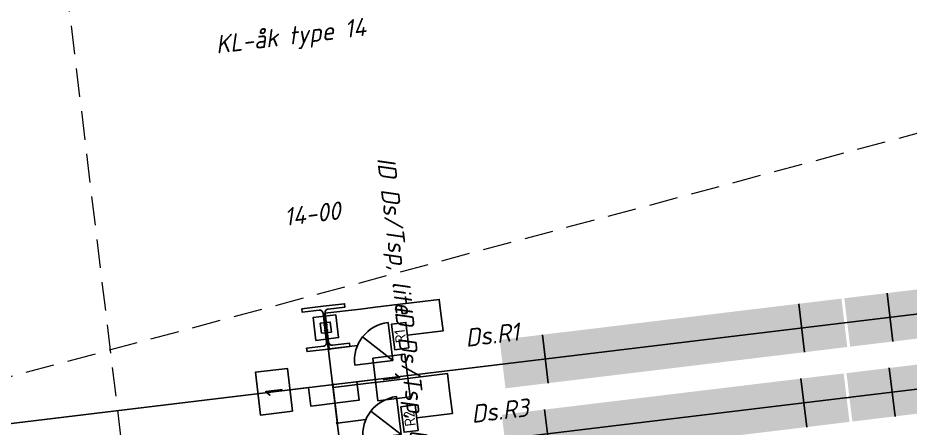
# Model space of a CAD drawing. Header units: metres. Extents: x -91 to 242, y 51 to 210.
# Drawn here: x 99.6 to 161.8, y 169.8 to 198.4 of the extents above; entities that cross this region are included whole.
import ezdxf
from ezdxf.enums import TextEntityAlignment as Align

# ---------------------------------------------------------------- set-up
doc = ezdxf.new("R2010")
doc.units = ezdxf.units.M
doc.linetypes.add('HIDDEN', pattern=[3, 2, -1])
doc.layers.get('0').update_dxf_attribs({"color": 211})
doc.layers.add('3D_Tog', color=211, linetype='Continuous')
doc.layers.add('JBTFE__INNSETTINGSPUNKT', color=62, linetype='Continuous')
for name, color, linetype, true_color in [('JBTKL__INFO', 4, 'Continuous', 0x00ffff), ('JBTKL__NAVN', 2, 'Continuous', 0xffff00), ('JBTKL_EH_AAK', 2, 'Continuous', 0xffff00), ('JBTKL_EH_MAS', 2, 'Continuous', 0xffff00), ('JBTOB__INFO', 4, 'Continuous', 0x00ffff), ('JBTOB__NAVN', 2, 'Continuous', 0xffff00), ('JBTOB_KO_SKT', 2, 'Continuous', 0xffff00), ('JBTOB_KO_SPO', 2, 'Continuous', 0xffff00), ('JBTSI__NAVN', 2, 'Continuous', 0xffff00), ('JBTSI_SA_MSS', 2, 'Continuous', 0xffff00), ('JBTSI_SA_SIG', 2, 'Continuous', 0xffff00), ('JBTUB__INFO', 4, 'Continuous', 0x00ffff), ('JBTUB__NAVN', 2, 'Continuous', 0xffff00), ('JBTUB_EH_FUN', 2, 'Continuous', 0xffff00)]:
    doc.layers.add(name, color=color, linetype=linetype, true_color=true_color)
doc.layers.add('NO_Hjelpelinje', color=12, linetype='HIDDEN', lineweight=0, plot=False)
doc.styles.add('ISO', font='iso3098.shx')

# ---------------------------------------------------------------- blocks, each defined once
blk = doc.blocks.new('NO-BN-2D-JBTKL-FUNDAMENT-BETONG-KL-BJELKEMAST-SENTRERT')
at = {"color": 0, "linetype": 'ByBlock', "lineweight": -2, "transparency": 16777216}
for points in [[(-0.8, -0.8), (0.8, -0.8), (0.8, 0.8), (-0.8, 0.8)], [(-0.35, -0.35), (0.35, -0.35), (0.35, 0.35), (-0.35, 0.35)]]:
    blk.add_lwpolyline(points, close=True, dxfattribs=at)
for centre, radius in [((-0.09534, 0.18711), 0.018), ((0, 0), 0.025), ((0.09534, 0.18711), 0.018), ((-0.09534, -0.18711), 0.018), ((0.09534, -0.18711), 0.018)]:
    blk.add_circle(centre, radius, dxfattribs=at)
blk = doc.blocks.new('NO-BN-2D-INSERTION-POINT')
at = {"layer": 'JBTFE__INNSETTINGSPUNKT', "linetype": 'ByBlock', "lineweight": -2, "transparency": 16777216}
for p, q in [((-0.05, 0), (0.05, 0)), ((0, -0.05), (0, 0.05))]:
    blk.add_line(p, q, dxfattribs=at)
blk.add_circle((0, 0), 0.05, dxfattribs=at)
blk = doc.blocks.new('*Z6')
at = {"color": 0, "linetype": 'ByBlock', "lineweight": -2, "transparency": 16777216}
for name in ['NO-BN-2D-JBTKL-FUNDAMENT-BETONG-KL-BJELKEMAST-SENTRERT', 'NO-BN-2D-INSERTION-POINT']:
    blk.add_blockref(name, (0, 0), dxfattribs=at)
at = {"layer": 'JBTUB__INFO', "color": 0, "linetype": 'ByBlock', "lineweight": -2, "transparency": 16777216, "style": 'ISO'}
blk.add_attdef('OBJEKTINFO', text='', height=0.9, rotation=270, dxfattribs=at).set_placement((-1.4, 30), align=Align.MIDDLE_CENTER)
at = {"layer": 'JBTUB__NAVN', "color": 0, "linetype": 'ByBlock', "lineweight": -2, "transparency": 16777216, "style": 'ISO', "oblique": 15}
blk.add_attdef('OBJEKTNAVN', text='', height=1.25, rotation=270, dxfattribs=at).set_placement((1.4, 30), align=Align.MIDDLE_CENTER)
blk = doc.blocks.new('NO-BN-2D-JBTKL-AAK-39000')
at = {"color": 0, "linetype": 'ByBlock', "lineweight": -2, "transparency": 16777216}
blk.add_line((0, 0), (0, -39), dxfattribs=at)
blk = doc.blocks.new('*Z14')
at = {"color": 0, "linetype": 'ByBlock', "lineweight": -2, "transparency": 16777216}
for name in ['NO-BN-2D-INSERTION-POINT', 'NO-BN-2D-JBTKL-AAK-39000']:
    blk.add_blockref(name, (0, 0), dxfattribs=at)
at = {"layer": 'JBTKL__INFO', "linetype": 'ByBlock', "lineweight": -2, "transparency": 16777216, "style": 'ISO'}
blk.add_attdef('OBJEKTINFO', text='', height=0.9, dxfattribs=at).set_placement((0, 24), align=Align.MIDDLE_CENTER)
at = {"layer": 'JBTKL__NAVN', "color": 0, "linetype": 'ByBlock', "lineweight": -2, "transparency": 16777216, "style": 'ISO', "oblique": 15}
blk.add_attdef('OBJEKTNAVN', text='', height=1.25, dxfattribs=at).set_placement((0, 20), align=Align.MIDDLE_CENTER)
blk = doc.blocks.new('NO-BN-2D-JBTSI-SKILT-KJOERENDE-SPORNUMMER')
at = {"color": 0, "linetype": 'ByBlock', "lineweight": -2, "transparency": 16777216}
blk.add_lwpolyline([(-1.5, 0), (1.5, 0), (1.5, 2.25), (-1.5, 2.25)], close=True, dxfattribs=at)
at = {"color": 0, "linetype": 'ByBlock', "lineweight": -2, "transparency": 16777216, "style": 'ISO'}
blk.add_attdef('SPORNUMMER', text='', height=1.25, dxfattribs=at).set_placement((0, 1.125), align=Align.MIDDLE_CENTER)
blk = doc.blocks.new('*Z60')
at = {"layer": 'JBTOB_KO_SKT'}
blk.add_lwpolyline([(0, 0), (0, -1.3), (1.3, -1.3), (1.7, -1.3), (1.7, 0), (3, 0)], dxfattribs=at)
at = {"color": 0, "linetype": 'ByBlock', "lineweight": -2, "transparency": 16777216, "rotation": 270}
blk.add_blockref('NO-BN-2D-JBTSI-SKILT-KJOERENDE-SPORNUMMER', (3, 0), dxfattribs=at).add_auto_attribs({'SPORNUMMER': '1'})
at = {"color": 0, "linetype": 'ByBlock', "lineweight": -2, "transparency": 16777216}
blk.add_blockref('NO-BN-2D-INSERTION-POINT', (0, 0), dxfattribs=at)
at = {"layer": 'JBTOB__INFO', "color": 0, "linetype": 'ByBlock', "lineweight": -2, "transparency": 16777216, "style": 'ISO'}
blk.add_attdef('OBJEKTINFO', text='', height=0.9, rotation=270, dxfattribs=at).set_placement((-1.4, -18), align=Align.MIDDLE_CENTER)
at = {"layer": 'JBTOB__NAVN', "color": 0, "linetype": 'ByBlock', "lineweight": -2, "transparency": 16777216, "style": 'ISO', "oblique": 15}
blk.add_attdef('OBJEKTNAVN', text='', height=1.25, rotation=270, dxfattribs=at).set_placement((0, -10), align=Align.MIDDLE_CENTER)
blk = doc.blocks.new('*Z117')
at = {"layer": 'JBTOB_KO_SKT'}
blk.add_lwpolyline([(0, 0), (0, -1.3), (-1.3, -1.3), (-1.7, -1.3), (-1.7, 0), (-3, 0)], dxfattribs=at)
at = {"color": 0, "linetype": 'ByBlock', "lineweight": -2, "transparency": 16777216, "rotation": 90.00000000000001}
blk.add_blockref('NO-BN-2D-JBTSI-SKILT-KJOERENDE-SPORNUMMER', (-3, 0), dxfattribs=at).add_auto_attribs({'SPORNUMMER': '1'})
at = {"color": 0, "linetype": 'ByBlock', "lineweight": -2, "transparency": 16777216}
blk.add_blockref('NO-BN-2D-INSERTION-POINT', (0, 0), dxfattribs=at)
at = {"layer": 'JBTOB__INFO', "color": 0, "linetype": 'ByBlock', "lineweight": -2, "transparency": 16777216, "style": 'ISO'}
blk.add_attdef('OBJEKTINFO', text='', height=0.9, rotation=270, dxfattribs=at).set_placement((-1.4, 18), align=Align.MIDDLE_CENTER)
at = {"layer": 'JBTOB__NAVN', "color": 0, "linetype": 'ByBlock', "lineweight": -2, "transparency": 16777216, "style": 'ISO', "oblique": 15}
blk.add_attdef('OBJEKTNAVN', text='', height=1.25, rotation=270, dxfattribs=at).set_placement((0, 10), align=Align.MIDDLE_CENTER)
blk = doc.blocks.new('NO-BN-2D-JBTSI-SIGNAL-43-DS-AAK')
at = {"color": 0, "linetype": 'ByBlock', "lineweight": -2, "transparency": 16777216}
for p, q in [((0, -2), (0, 0)), ((-1.335, -4.312), (-1.335, -1.642)), ((-1.335, -4.312), (0.553, -2.424)), ((1.335, -4.312), (-1.335, -4.312))]:
    blk.add_line(p, q, dxfattribs=at)
blk.add_arc((-1.335, -4.312), 2.67, 0, 90, dxfattribs=at)
blk = doc.blocks.new('*Z175')
at = {"color": 0, "linetype": 'ByBlock', "lineweight": -2, "transparency": 16777216, "rotation": 90.00000000000006}
blk.add_blockref('NO-BN-2D-JBTSI-SIGNAL-43-DS-AAK', (0, 0), dxfattribs=at)
at = {"color": 0, "linetype": 'ByBlock', "lineweight": -2, "transparency": 16777216}
blk.add_blockref('NO-BN-2D-INSERTION-POINT', (0, 0), dxfattribs=at)
at = {"layer": 'JBTSI__NAVN', "color": 0, "linetype": 'ByBlock', "lineweight": -2, "transparency": 16777216, "style": 'ISO', "oblique": 15}
blk.add_attdef('OBJEKTNAVN', text='', height=1.25, dxfattribs=at).set_placement((0, 8), align=Align.MIDDLE_CENTER)
blk = doc.blocks.new('NO-BN-2D-JBTSI-SKILT-KJOERENDE-SIGNAL-101-5-ID-MINDRE-SIGNAL-180x100')
at = {"color": 0, "linetype": 'ByBlock', "lineweight": -2, "transparency": 16777216}
blk.add_lwpolyline([(-0.9, 0), (0.9, 0), (0.9, 1), (-0.9, 1)], close=True, dxfattribs=at)
at = {"color": 0, "linetype": 'ByBlock', "lineweight": -2, "transparency": 16777216, "style": 'ISO'}
blk.add_attdef('ID_MINDRE_SIGNAL', text='', height=0.75, dxfattribs=at).set_placement((0, 0.5), align=Align.MIDDLE_CENTER)
blk = doc.blocks.new('*Z178')
at = {"layer": 'JBTSI_SA_MSS'}
blk.add_lwpolyline([(0, 0), (0, 2.5), (2.5, 2.5), (3.539, 2.5), (8.039, 2.5), (8.039, 1.697), (8.039, 0.297), (5.539, 0.297)], dxfattribs=at)
at = {"color": 0, "linetype": 'ByBlock', "lineweight": -2, "transparency": 16777216, "rotation": 90.00000000000001}
blk.add_blockref('NO-BN-2D-JBTSI-SKILT-KJOERENDE-SIGNAL-101-5-ID-MINDRE-SIGNAL-180x100', (5.539, 0.297), dxfattribs=at).add_auto_attribs({'ID_MINDRE_SIGNAL': 'R1'})
at = {"color": 0, "linetype": 'ByBlock', "lineweight": -2, "transparency": 16777216}
blk.add_blockref('NO-BN-2D-INSERTION-POINT', (0, 0), dxfattribs=at)
at = {"layer": 'JBTSI__NAVN', "color": 0, "linetype": 'ByBlock', "lineweight": -2, "transparency": 16777216, "style": 'ISO', "oblique": 15}
blk.add_attdef('OBJEKTNAVN', text='', height=1.25, rotation=270, dxfattribs=at).set_placement((0, 7), align=Align.MIDDLE_CENTER)
blk = doc.blocks.new('*Z180')
at = {"color": 0, "linetype": 'ByBlock', "lineweight": -2, "transparency": 16777216, "rotation": 90.00000000000006}
blk.add_blockref('NO-BN-2D-JBTSI-SIGNAL-43-DS-AAK', (0, 0), dxfattribs=at)
at = {"color": 0, "linetype": 'ByBlock', "lineweight": -2, "transparency": 16777216}
blk.add_blockref('NO-BN-2D-INSERTION-POINT', (0, 0), dxfattribs=at)
at = {"layer": 'JBTSI__NAVN', "color": 0, "linetype": 'ByBlock', "lineweight": -2, "transparency": 16777216, "style": 'ISO', "oblique": 15}
blk.add_attdef('OBJEKTNAVN', text='', height=1.25, dxfattribs=at).set_placement((0, 8), align=Align.MIDDLE_CENTER)
blk = doc.blocks.new('*Z179')
at = {"layer": 'JBTSI_SA_MSS'}
blk.add_lwpolyline([(0, 0), (0, 2.5), (2.5, 2.5), (3.539, 2.5), (8.039, 2.5), (8.039, 1.103), (8.039, -0.297), (5.539, -0.297)], dxfattribs=at)
at = {"color": 0, "linetype": 'ByBlock', "lineweight": -2, "transparency": 16777216}
blk.add_blockref('NO-BN-2D-INSERTION-POINT', (0, 0), dxfattribs=at)
at = {"color": 0, "linetype": 'ByBlock', "lineweight": -2, "transparency": 16777216, "rotation": 90.00000000000001}
blk.add_blockref('NO-BN-2D-JBTSI-SKILT-KJOERENDE-SIGNAL-101-5-ID-MINDRE-SIGNAL-180x100', (5.539, -0.297), dxfattribs=at).add_auto_attribs({'ID_MINDRE_SIGNAL': 'R2'})
at = {"layer": 'JBTSI__NAVN', "color": 0, "linetype": 'ByBlock', "lineweight": -2, "transparency": 16777216, "style": 'ISO', "oblique": 15}
blk.add_attdef('OBJEKTNAVN', text='', height=1.25, rotation=270, dxfattribs=at).set_placement((0, 7), align=Align.MIDDLE_CENTER)
blk = doc.blocks.new('*Z181')
at = {"color": 0, "linetype": 'ByBlock', "lineweight": -2, "transparency": 16777216, "rotation": 89.99927535060796}
blk.add_blockref('NO-BN-2D-JBTSI-SIGNAL-43-DS-AAK', (0, 0), dxfattribs=at)
at = {"color": 0, "linetype": 'ByBlock', "lineweight": -2, "transparency": 16777216}
blk.add_blockref('NO-BN-2D-INSERTION-POINT', (0, 0), dxfattribs=at)
at = {"layer": 'JBTSI__NAVN', "color": 0, "linetype": 'ByBlock', "lineweight": -2, "transparency": 16777216, "style": 'ISO', "oblique": 15}
blk.add_attdef('OBJEKTNAVN', text='', height=1.25, dxfattribs=at).set_placement((0, 8), align=Align.MIDDLE_CENTER)
blk = doc.blocks.new('*Z182')
at = {"layer": 'JBTSI_SA_MSS'}
blk.add_lwpolyline([(0, 0), (0, 2.5), (2.5, 2.5), (3.539, 2.5), (8.039, 2.5), (8.039, 1.697), (8.039, 0.297), (5.539, 0.297)], dxfattribs=at)
at = {"color": 0, "linetype": 'ByBlock', "lineweight": -2, "transparency": 16777216, "rotation": 89.99927535060793}
blk.add_blockref('NO-BN-2D-JBTSI-SKILT-KJOERENDE-SIGNAL-101-5-ID-MINDRE-SIGNAL-180x100', (5.539, 0.297), dxfattribs=at).add_auto_attribs({'ID_MINDRE_SIGNAL': 'R3'})
at = {"color": 0, "linetype": 'ByBlock', "lineweight": -2, "transparency": 16777216}
blk.add_blockref('NO-BN-2D-INSERTION-POINT', (0, 0), dxfattribs=at)
at = {"layer": 'JBTSI__NAVN', "color": 0, "linetype": 'ByBlock', "lineweight": -2, "transparency": 16777216, "style": 'ISO', "oblique": 15}
blk.add_attdef('OBJEKTNAVN', text='', height=1.25, rotation=270, dxfattribs=at).set_placement((0, 7), align=Align.MIDDLE_CENTER)
blk = doc.blocks.new('*Z183', base_point=(135.888, 174.58, 2.45))
at = {"color": 2}
for p, q in [((126.749, 175.188), (127.157, 171.813)), ((120.594, 174.445), (121.001, 171.069)), ((102.724, 172.286), (103.131, 168.911))]:
    blk.add_line(p, q, dxfattribs=at)
at = {"color": 6}
blk.add_line((123.776, 173.117), (123.974, 173.141), dxfattribs=at)
at = {"color": 4, "transparency": 33554522, "const_width": 3.4}
for points in [[(147.801, 176.018), (123.974, 173.141)], [(123.776, 173.117), (99.949, 170.239)]]:
    blk.add_lwpolyline(points, dxfattribs=at)
blk = doc.blocks.new('*Z184', base_point=(136.041, 169.36, 2.45))
at = {"color": 2}
for p, q in [((126.902, 169.969), (127.31, 166.593)), ((120.747, 169.225), (121.154, 165.85)), ((102.876, 167.067), (103.284, 163.692))]:
    blk.add_line(p, q, dxfattribs=at)
at = {"color": 6}
blk.add_line((123.929, 167.897), (124.127, 167.921), dxfattribs=at)
at = {"color": 4, "transparency": 33554522, "const_width": 3.4}
for points in [[(147.954, 170.799), (124.127, 167.921)], [(123.929, 167.897), (100.102, 165.02)]]:
    blk.add_lwpolyline(points, dxfattribs=at)
blk = doc.blocks.new('NO-BN-2D-JBTKL-MAST-BJELKEMAST-NY')
at = {"color": 0, "linetype": 'ByBlock', "lineweight": -2, "transparency": 16777216, "flags": 128}
for points in [[(-0.071, 0), (-0.071, 1.017, 0.414214), (-0.321, 1.267), (-1.5, 1.267), (-1.5, 1.5), (0, 1.5)], [(0.071, 0), (0.071, 1.017, -0.414214), (0.321, 1.267), (1.5, 1.267), (1.5, 1.5), (0, 1.5)], [(-0.071, 0), (-0.071, -1.017, -0.414214), (-0.321, -1.267), (-1.5, -1.267), (-1.5, -1.5), (0, -1.5)], [(0.071, 0), (0.071, -1.017, 0.414214), (0.321, -1.267), (1.5, -1.267), (1.5, -1.5), (0, -1.5)]]:
    blk.add_lwpolyline(points, format="xyb", dxfattribs=at)
blk = doc.blocks.new('*Z201')
at = {"color": 0, "linetype": 'ByBlock', "lineweight": -2, "transparency": 16777216}
for name in ['NO-BN-2D-JBTKL-MAST-BJELKEMAST-NY', 'NO-BN-2D-INSERTION-POINT']:
    blk.add_blockref(name, (0, 0), dxfattribs=at)
at = {"layer": 'JBTKL__INFO', "color": 0, "linetype": 'ByBlock', "lineweight": -2, "transparency": 16777216, "style": 'ISO'}
blk.add_attdef('OBJEKTINFO', text='', height=0.9, dxfattribs=at).set_placement((0, 11), align=Align.MIDDLE_CENTER)
at = {"layer": 'JBTKL__INFO', "linetype": 'ByBlock', "lineweight": -2, "transparency": 16777216, "style": 'ISO'}
blk.add_attdef('SPENNLENGDE', text='', height=0.9, dxfattribs=at).set_placement((-15, 5), align=Align.MIDDLE_CENTER)
at = {"layer": 'JBTKL__NAVN', "color": 0, "linetype": 'ByBlock', "lineweight": -2, "transparency": 16777216, "style": 'ISO', "oblique": 15}
blk.add_attdef('OBJEKTNAVN', text='', height=1.25, dxfattribs=at).set_placement((0, 8), align=Align.MIDDLE_CENTER)

msp = doc.modelspace()

# ---------------------------------------------------------------- linework, layer by layer
at = {"layer": 'JBTOB_KO_SPO', "flags": 128}
for points in [[(-43.051, 137.254, 0.035478), (-16.612, 142.369), (63.875, 163.958, -0.035496), (90.328, 169.077), (223.796, 185.197)], [(28.372, 154.432, -0.035473), (54.819, 159.55), (224.42, 180.035)]]:
    msp.add_lwpolyline(points, format="xyb", dxfattribs=at)
at = {"layer": 'NO_Hjelpelinje'}
for p, direction in [((76.917, 167.457), (0.9658414, 0.2591339)), ((109.488, 147.063), (0.11991, -0.992785))]:
    msp.add_xline(p, direction, dxfattribs=at)

# ---------------------------------------------------------------- block references
at = {"layer": '3D_Tog'}
for name, p in [('*Z183', (169.374, 178.624, 2.45)), ('*Z184', (169.527, 173.405, 2.45))]:
    msp.add_blockref(name, p, dxfattribs=at)
at = {"layer": 'JBTKL_EH_AAK'}
ref = msp.add_blockref('*Z14', (121.053, 177.32, 7.9), dxfattribs=dict(at, rotation=6.88689406562507))
ref.add_attrib('OBJEKTNAVN', 'KL-åk type 14', dxfattribs={"layer": 'JBTKL__NAVN', "color": 0, "linetype": 'ByBlock', "lineweight": -2, "transparency": 16777216, "height": 1.25, "rotation": 6.88689, "style": 'ISO', "oblique": 15}).set_placement((118.655, 197.176, 7.9), align=Align.MIDDLE_CENTER)
at = {"layer": 'JBTKL_EH_MAS'}
ref = msp.add_blockref('*Z201', (121.113, 176.824), dxfattribs=dict(at, rotation=6.886894065625089))
ref.add_attrib('OBJEKTNAVN', '14-00', dxfattribs={"layer": 'JBTKL__NAVN', "color": 0, "linetype": 'ByBlock', "lineweight": -2, "transparency": 16777216, "height": 1.25, "rotation": 6.88689, "style": 'ISO', "oblique": 15}).set_placement((120.153, 184.766), align=Align.MIDDLE_CENTER)
at = {"layer": 'JBTOB_KO_SKT'}
ref = msp.add_blockref('*Z60', (121.592, 172.853, 8), dxfattribs=dict(at, rotation=6.886894065625058))
ref.add_attrib('OBJEKTNAVN', 'Spornr', dxfattribs={"layer": 'JBTOB__NAVN', "color": 0, "linetype": 'ByBlock', "lineweight": -2, "transparency": 16777216, "height": 1.25, "rotation": 276.88689, "style": 'ISO', "oblique": 15}).set_placement((125.77, 163.284, 8), align=Align.MIDDLE_CENTER)
ref = msp.add_blockref('*Z117', (121.592, 172.853, 8), dxfattribs=dict(at, rotation=6.886894065625058))
ref.add_attrib('OBJEKTNAVN', 'Spornr', dxfattribs={"layer": 'JBTOB__NAVN', "color": 0, "linetype": 'ByBlock', "lineweight": -2, "transparency": 16777216, "height": 1.25, "rotation": 276.88689, "style": 'ISO', "oblique": 15}).set_placement((119.813, 162.565, 8), align=Align.MIDDLE_CENTER)
at = {"layer": 'JBTSI_SA_MSS'}
ref = msp.add_blockref('*Z178', (121.339, 175.341, 8), dxfattribs=dict(at, rotation=6.886894065625058))
ref.add_attrib('OBJEKTNAVN', 'ID Ds/Tsp, lite', dxfattribs={"layer": 'JBTSI__NAVN', "color": 0, "linetype": 'ByBlock', "lineweight": -2, "transparency": 16777216, "height": 1.25, "rotation": 276.88689, "style": 'ISO', "oblique": 15}).set_placement((125.963, 183.249, 8), align=Align.MIDDLE_CENTER)
ref = msp.add_blockref('*Z182', (122.545, 165.011, 8), dxfattribs=dict(at, rotation=6.886894065625058))
ref.add_attrib('OBJEKTNAVN', 'ID Ds/Tsp, lite', dxfattribs={"layer": 'JBTSI__NAVN', "color": 0, "linetype": 'ByBlock', "lineweight": -2, "transparency": 16777216, "height": 1.25, "rotation": 276.88689, "style": 'ISO', "oblique": 15}).set_placement((127.169, 172.919, 8), align=Align.MIDDLE_CENTER)
ref = msp.add_blockref('*Z179', (121.916, 170.172, 8), dxfattribs=dict(at, rotation=6.886894065625058))
ref.add_attrib('OBJEKTNAVN', 'ID Ds/Tsp, lite', dxfattribs={"layer": 'JBTSI__NAVN', "color": 0, "linetype": 'ByBlock', "lineweight": -2, "transparency": 16777216, "height": 1.25, "rotation": 276.88689, "style": 'ISO', "oblique": 15}).set_placement((128.29, 163.593, 8), align=Align.MIDDLE_CENTER)
at = {"layer": 'JBTSI_SA_SIG'}
ref = msp.add_blockref('*Z175', (121.339, 175.341, 8), dxfattribs=dict(at, rotation=6.886894065625058))
ref.add_attrib('OBJEKTNAVN', 'Ds.R1', dxfattribs={"layer": 'JBTSI__NAVN', "color": 0, "linetype": 'ByBlock', "lineweight": -2, "transparency": 16777216, "height": 1.25, "rotation": 6.88689, "style": 'ISO', "oblique": 15}).set_placement((132.696, 176.323, 8), align=Align.MIDDLE_CENTER)
ref = msp.add_blockref('*Z180', (121.916, 170.172, 8), dxfattribs=dict(at, rotation=6.886894065625058))
ref.add_attrib('OBJEKTNAVN', 'Ds.R2', dxfattribs={"layer": 'JBTSI__NAVN', "color": 0, "linetype": 'ByBlock', "lineweight": -2, "transparency": 16777216, "height": 1.25, "rotation": 6.88689, "style": 'ISO', "oblique": 15}).set_placement((133.812, 165.7, 8), align=Align.MIDDLE_CENTER)
ref = msp.add_blockref('*Z181', (122.545, 165.011, 8), dxfattribs=dict(at, rotation=6.886894065625058))
ref.add_attrib('OBJEKTNAVN', 'Ds.R3', dxfattribs={"layer": 'JBTSI__NAVN', "color": 0, "linetype": 'ByBlock', "lineweight": -2, "transparency": 16777216, "height": 1.25, "rotation": 6.88689, "style": 'ISO', "oblique": 15}).set_placement((133.234, 171.03, 8), align=Align.MIDDLE_CENTER)
at = {"layer": 'JBTUB_EH_FUN', "rotation": 6.88689406562507}
msp.add_blockref('*Z6', (121.113, 176.824), dxfattribs=at)

doc.saveas('drawing.dxf')
